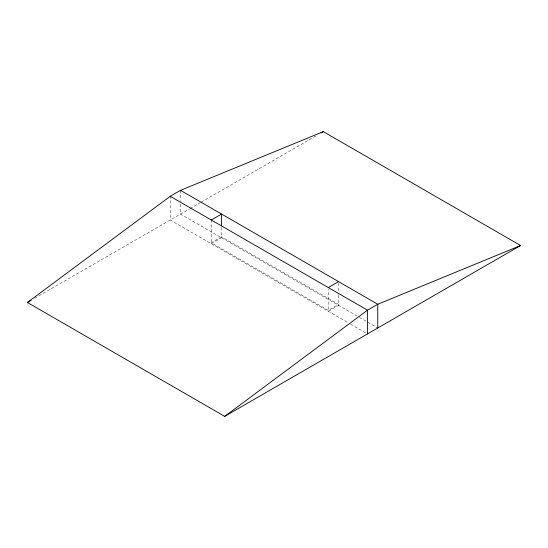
<?xml version="1.0" encoding="UTF-8"?>
<svg xmlns="http://www.w3.org/2000/svg" width="548" height="548" viewBox="0 0 548 548"><rect width="100%" height="100%" fill="white"/><g stroke="black" fill="none" stroke-linecap="round" stroke-linejoin="round"><path stroke-width="0.41" stroke-dasharray="2.74 2.06" d="M34.798 298.201L189.375 208.959M190.115 208.528L200.479 202.548M201.219 202.123L316.662 135.472M357.228 316.121L180.498 214.083L180.498 201.369M359.426 317.388L377.045 327.56M346.953 322.053L170.223 220.015L170.223 196.287M350.624 324.169L366.037 333.068M338.568 283.302L338.568 294.269M338.568 295.112L338.568 305.346L328.293 311.278L328.293 289.234M221.55 227.557L221.55 237.784L211.275 243.716L211.275 220.83M180.498 190.355L180.498 200.527M221.55 236.839L211.275 242.771L328.293 310.326L338.568 304.393L221.55 236.839"/><path stroke-width="0.82" d="M27.4 302.475L170.223 196.287L180.498 190.355L323.32 131.63L520.6 245.525L224.68 416.37L27.4 302.475L31.099 300.338M224.68 416.37L367.503 310.189L377.778 304.256L520.6 245.525M321.101 132.911L323.32 131.63M211.275 219.988L221.55 214.056L221.55 225.872M328.293 287.549L338.568 281.617M180.498 190.355L377.778 304.256L377.778 327.985M170.223 196.287L367.503 310.189L367.503 333.917"/></g></svg>
